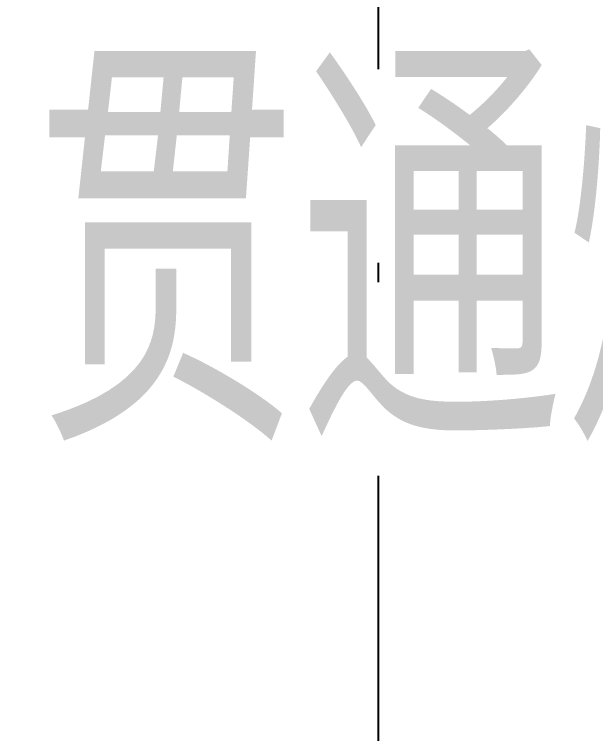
# Model space of a CAD drawing. Extents: x -2187 to 96136, y -11110 to 52208.
# Drawn here: x 36850 to 37450, y 18197 to 18940 of the extents above; entities that cross this region are included whole.
import ezdxf

# ---------------------------------------------------------------- set-up
doc = ezdxf.new("R2010")
doc.units = 0
doc.header["$LTSCALE"] = 1000
doc.header["$MEASUREMENT"] = 0
doc.linetypes.add('ACAD_ISO02W100', pattern=[15, 12, -3])
doc.linetypes.add('DOTE', pattern=[2.42, 2, -0.2, 0.02, -0.2])
doc.layers.add('DOTE', color=14, linetype='DOTE')
doc.styles.add('HZHT', font='hztxt_e.shx', dxfattribs={"width": 1.5, "bigfont": 'hztxt.shx'})
doc.styles.get("Standard").update_dxf_attribs({"font": 'gbenor.shx', "bigfont": 'gbcbig.shx'})
doc.dimstyles.new('75', dxfattribs={"dimscale": 100, "dimtxt": 3, "dimasz": 1, "dimexe": 1, "dimexo": 1, "dimgap": 0.2, "dimtad": 1, "dimdec": 0, "dimrnd": 10, "dimzin": 0, "dimdsep": 46, "dimtxsty": 'HZHT', "dimblk1": 'ARCHTICK', "dimblk2": 'ARCHTICK', "dimsah": 1, "dimcen": 1, "dimdle": 0.5, "dimclrd": 1, "dimclre": 1, "dimadec": 0, "dimazin": 0, "dimtfac": 1, "dimtdec": 0, "dimtix": 1, "dimtmove": 2, "dimatfit": 3, "dimfxl": 0, "dimtolj": 1, "dimtzin": 0, "dimarcsym": 0})

# ---------------------------------------------------------------- blocks, each defined once
blk = doc.blocks.new('_ArchTick')
at = {"color": 0, "linetype": 'ByBlock', "const_width": 0.4}
blk.add_lwpolyline([(-0.5, -0.5), (0.5, 0.5)], dxfattribs=at)
blk = doc.blocks.new('*D125')
at = {"color": 1, "linetype": 'ACAD_ISO02W100', "lineweight": -2, "ltscale": 750}
for p, q in [((34640.1, 18544.5), (34640.1, 17223.02)), ((38440.1, 18544.5), (38440.1, 17223.02)), ((34590.1, 17323.02), (35425.54, 17323.02)), ((38490.1, 17323.02), (36675.54, 17323.02))]:
    blk.add_line(p, q, dxfattribs=at)
at = {"layer": 'Defpoints', "color": 0, "linetype": 'ACAD_ISO02W100', "ltscale": 750}
for p in [(34640.1, 18644.5), (38440.1, 18644.5), (38440.1, 17323.02)]:
    blk.add_point(p, dxfattribs=at)
at = {"color": 1, "linetype": 'ACAD_ISO02W100', "lineweight": -2, "ltscale": 750, "xscale": 100, "yscale": 100, "zscale": 100, "rotation": 180}
blk.add_blockref('_ArchTick', (34640.1, 17323.02), dxfattribs=at)
at = {"color": 1, "linetype": 'ACAD_ISO02W100', "lineweight": -2, "ltscale": 750, "xscale": 100, "yscale": 100, "zscale": 100}
blk.add_blockref('_ArchTick', (38440.1, 17323.02), dxfattribs=at)
at = {"color": 0, "linetype": 'ACAD_ISO02W100', "ltscale": 750, "insert": (36050.54, 17473.02), "char_height": 300, "attachment_point": 2, "style": 'HZHT'}
blk.add_mtext('\\A1;3800', dxfattribs=at)

msp = doc.modelspace()

# ---------------------------------------------------------------- linework, layer by layer
at = {"layer": 'DOTE'}
msp.add_line((37225.665, 42663.27), (37225.665, -3336.73), dxfattribs=at)

# ---------------------------------------------------------------- texts
at = {"insert": (36870.294, 19513.031), "char_height": 380, "width": 1607.68975, "attachment_point": 1}
msp.add_mtext('HG160\\P贯通烘干机', dxfattribs=at)

# ---------------------------------------------------------------- dimensions: what is measured, and where the dimension line sits
at = {"color": 1, "linetype": 'ACAD_ISO02W100', "ltscale": 750}
dim = msp.add_linear_dim(base=(38440.097, 17323.02), p1=(34640.097, 18644.501), p2=(38440.097, 18644.501), angle=180, dimstyle='75', override={"dimfxl": 3.25}, dxfattribs=at)
dim.commit()
dim.dimension.update_dxf_attribs({"geometry": '*D125', "text_midpoint": (36050.542, 17323.02), "dimtype": 160})

doc.saveas('drawing.dxf')
